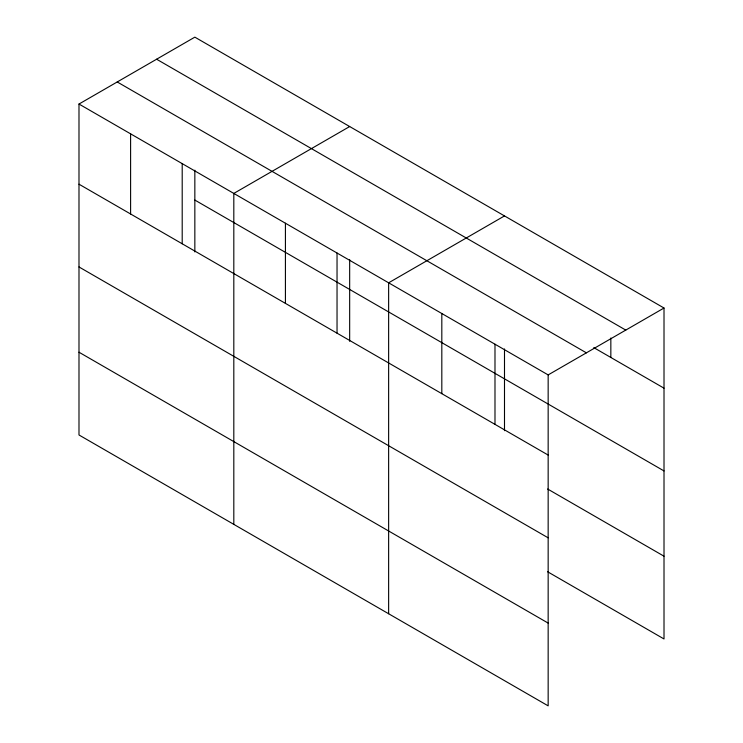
<?xml version="1.0" encoding="UTF-8"?>
<svg xmlns="http://www.w3.org/2000/svg" width="743" height="743" viewBox="0 0 743 743"><rect width="100%" height="100%" fill="white"/><g stroke="black" fill="none" stroke-linecap="round" stroke-linejoin="round"><path stroke-width="1.11" d="M78.99 104.039L548.158 374.909L548.158 705.85L78.99 434.98L78.99 104.039L194.842 37.15L664.01 308.02L664.01 638.961L547.637 571.776M349.665 126.542L233.813 193.421L233.813 524.363M504.497 215.925L388.635 282.814L388.635 613.755M548.158 374.909L664.01 308.02M156.615 59.226L625.782 330.096M593.787 347.622L664.01 388.171M117.218 81.962L586.385 352.841M194.842 200.062L664.01 470.932M78.99 184.19L548.158 455.06M547.637 489.015L664.01 556.201M78.99 266.951L548.158 537.821M78.99 352.219L548.158 623.089M610.839 338.009L610.839 357.476M504.497 348.95L504.497 430.689M494.987 344.213L494.987 424.364M441.816 313.509L441.816 393.66M349.665 259.558L349.665 341.297M337.034 253.019L337.034 333.17M285.423 223.225L285.423 303.367M194.842 170.175L194.842 251.914M182.202 163.627L182.202 243.778M130.601 133.833L130.601 213.984"/></g></svg>
